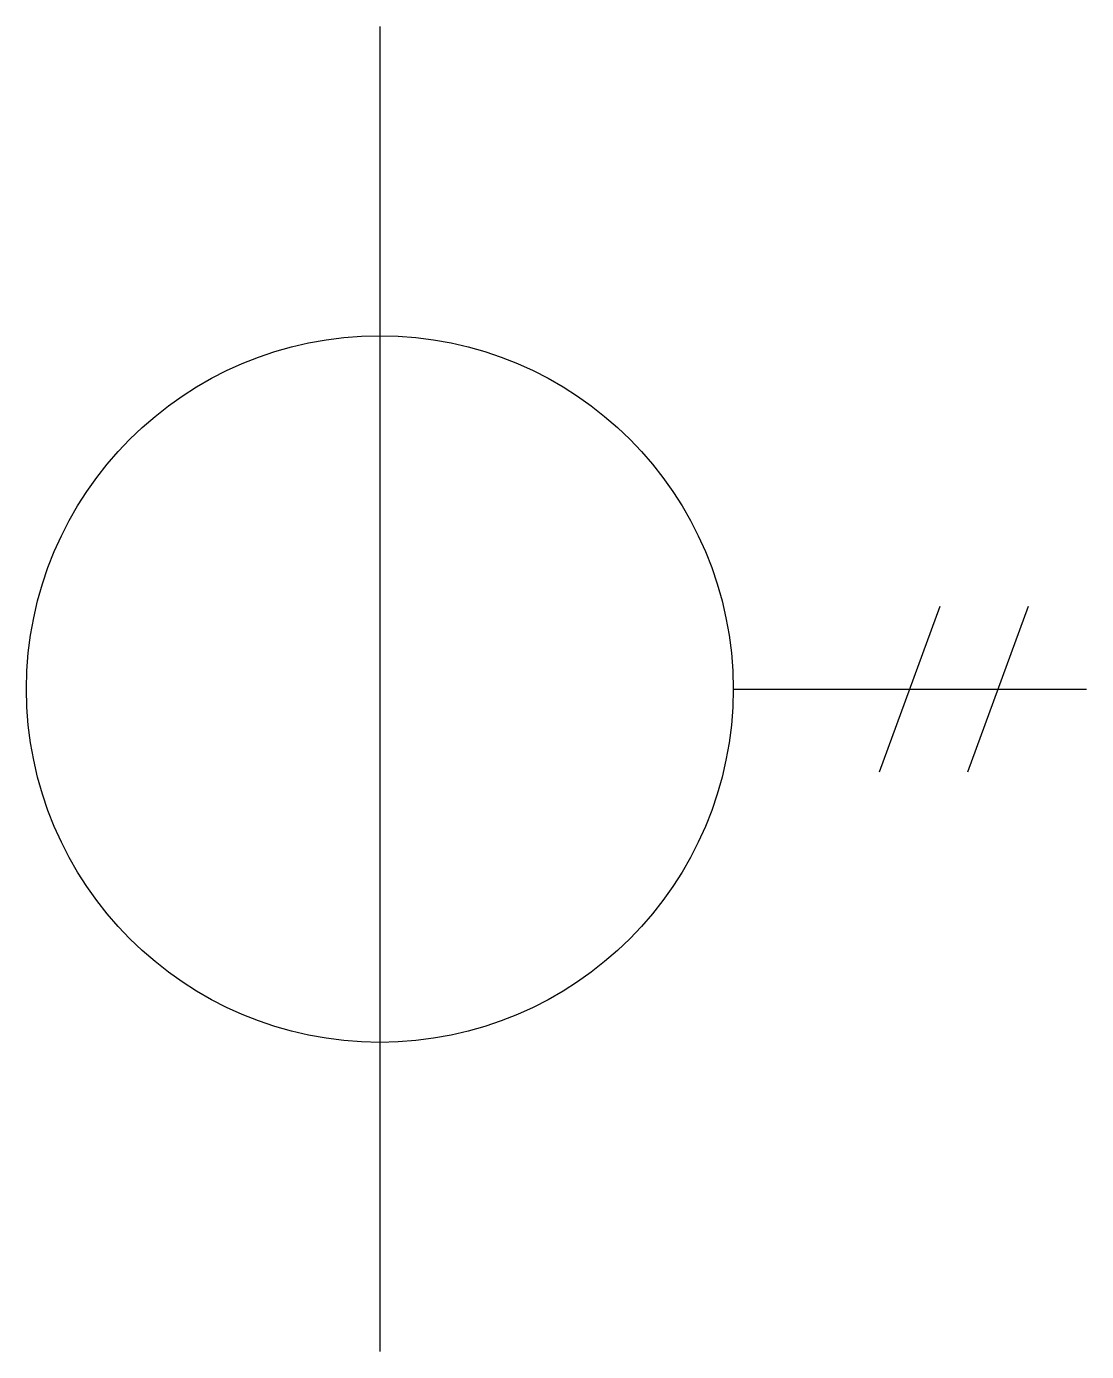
# Model space of a CAD drawing. Header units: millimetres. Extents: x -8 to 16, y -30 to 0.
import ezdxf

# ---------------------------------------------------------------- set-up
doc = ezdxf.new("R2010")
doc.units = ezdxf.units.MM
doc.layers.add('元件', color=4, linetype='Continuous')

msp = doc.modelspace()

# ---------------------------------------------------------------- linework, layer by layer
at = {"layer": '元件'}
for p, q in [((0, 0), (0, -30)), ((11.316, -16.879), (12.684, -13.121)), ((13.316, -16.879), (14.684, -13.121)), ((8, -15), (16, -15))]:
    msp.add_line(p, q, dxfattribs=at)
msp.add_circle((0, -15), 8, dxfattribs=at)

doc.saveas('drawing.dxf')
